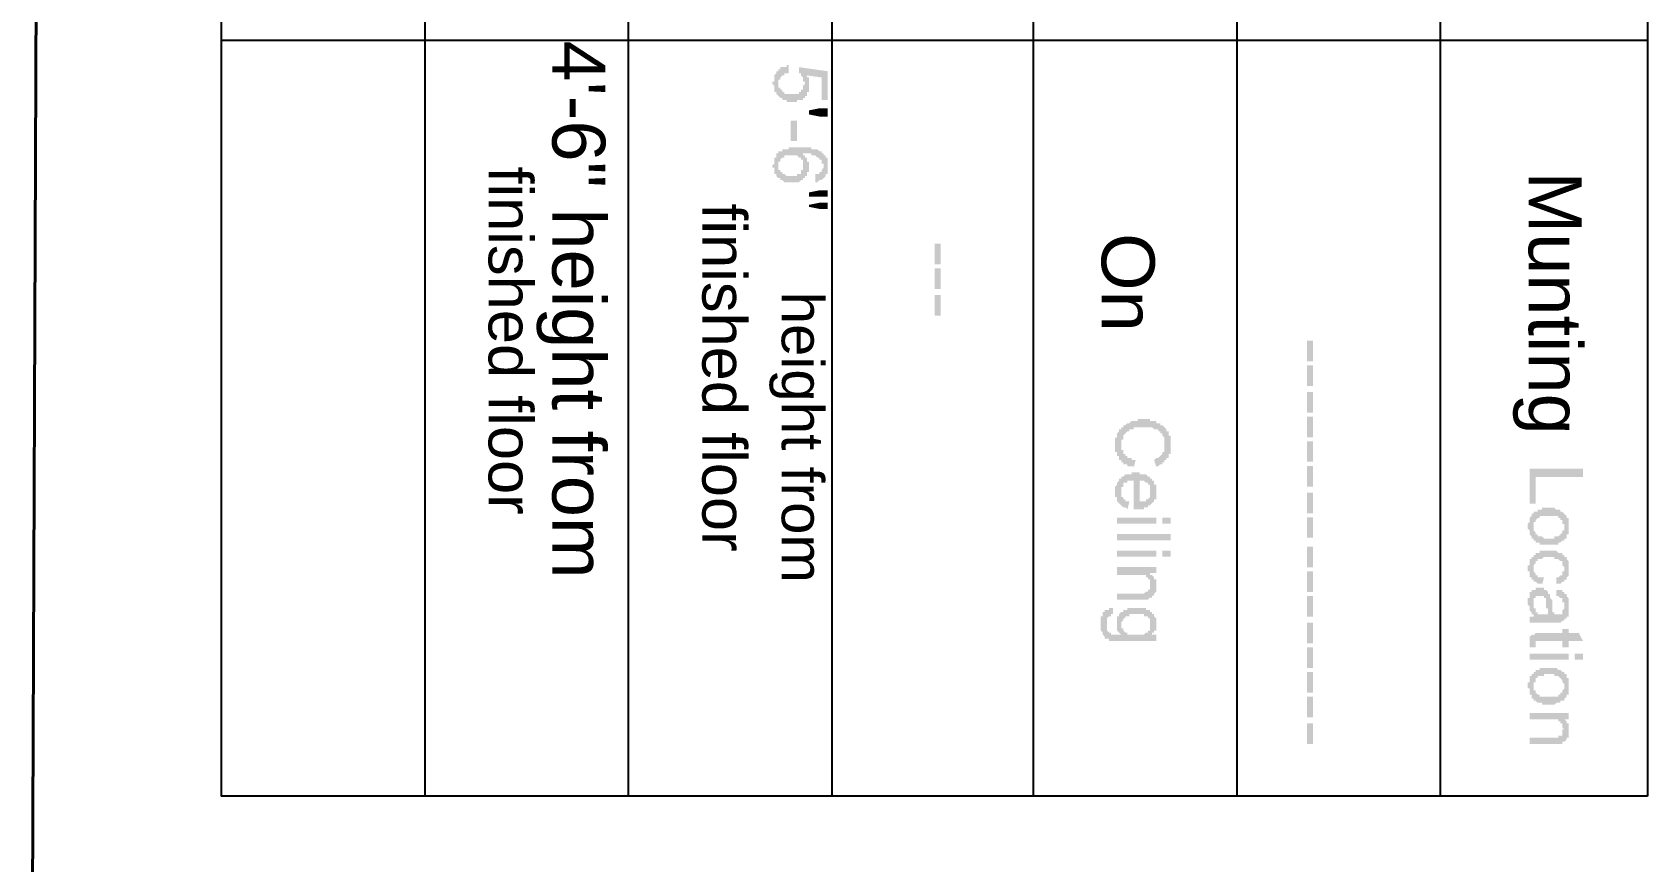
# Model space of a CAD drawing. Header units: millimetres. Extents: x 0 to 1189, y 5 to 846.
# Drawn here: x 846.4 to 1003.1, y 568.6 to 649.1 of the extents above; entities that cross this region are included whole.
import ezdxf

# ---------------------------------------------------------------- set-up
doc = ezdxf.new("R2010")
doc.units = ezdxf.units.MM
doc.header["$LTSCALE"] = 12
doc.styles.add('Arial$001H0', font='arial.ttf')

msp = doc.modelspace()

# ---------------------------------------------------------------- hatches: boundary and pattern name
at = {"true_color": 0x000007}
for points in [[(919.73, 645.89), (919.73, 645.09), (919.53, 645.09), (919.33, 645.09), (919.33, 644.89), (919.13, 644.89), (918.93, 644.69), (918.93, 644.49), (918.73, 644.49), (918.73, 644.29), (918.73, 644.09), (918.73, 643.89), (918.73, 643.69), (918.93, 643.69), (918.93, 643.49), (919.13, 643.49), (919.13, 643.29), (919.33, 643.29), (919.33, 643.1), (919.53, 643.1), (919.73, 643.1), (919.93, 643.1), (920.13, 643.1), (920.33, 643.1), (920.53, 643.1), (920.73, 643.1), (920.73, 643.29), (920.93, 643.29), (920.93, 643.49), (921.13, 643.49), (921.13, 643.69), (921.13, 643.89), (921.32, 644.09), (921.32, 644.29), (921.13, 644.29), (921.13, 644.49), (921.13, 644.69), (920.93, 644.89), (920.93, 645.09), (920.73, 645.09), (920.73, 645.69), (923.52, 645.29), (923.52, 642.5), (922.92, 642.5), (922.92, 644.69), (921.52, 644.89), (921.52, 644.69), (921.72, 644.69), (921.72, 644.49), (921.72, 644.29), (921.72, 644.09), (921.72, 643.89), (921.72, 643.69), (921.72, 643.49), (921.72, 643.29), (921.52, 643.29), (921.52, 643.1), (921.52, 642.9), (921.32, 642.9), (921.32, 642.7), (921.13, 642.7), (921.13, 642.5), (920.93, 642.5), (920.73, 642.5), (920.53, 642.5), (920.53, 642.3), (920.33, 642.3), (920.13, 642.3), (919.93, 642.3), (919.73, 642.3), (919.53, 642.3), (919.53, 642.5), (919.33, 642.5), (919.13, 642.5), (919.13, 642.7), (918.93, 642.7), (918.73, 642.9), (918.53, 643.1), (918.53, 643.29), (918.33, 643.29), (918.33, 643.49), (918.33, 643.69), (918.33, 643.89), (918.14, 644.09), (918.14, 644.29), (918.33, 644.29), (918.33, 644.49), (918.33, 644.69), (918.33, 644.89), (918.53, 645.09), (918.53, 645.29), (918.73, 645.29), (918.73, 645.49), (918.93, 645.49), (918.93, 645.69), (919.13, 645.69), (919.33, 645.69), (919.53, 645.69), (919.53, 645.89)], [(921.72, 641.5), (922.72, 641.7), (923.52, 641.7), (923.52, 640.9), (922.72, 640.9), (921.72, 641.1)], [(919.93, 640.5), (920.53, 640.5), (920.53, 638.51), (919.93, 638.51)], [(933.88, 628.54), (934.48, 628.54), (934.48, 626.55), (933.88, 626.55)], [(933.88, 626.15), (934.48, 626.15), (934.48, 624.16), (933.88, 624.16)], [(933.88, 623.56), (934.48, 623.56), (934.48, 621.57), (933.88, 621.57)], [(970, 619.14), (970.6, 619.14), (970.6, 617.14), (970, 617.14)], [(970, 616.74), (970.6, 616.74), (970.6, 614.75), (970, 614.75)], [(970, 614.15), (970.6, 614.15), (970.6, 612.16), (970, 612.16)], [(953.39, 607.54), (953.19, 606.74), (953.19, 606.94), (952.99, 606.94), (952.79, 606.94), (952.59, 606.94), (952.59, 607.14), (952.39, 607.14), (952.19, 607.14), (952.19, 607.34), (951.99, 607.34), (951.99, 607.54), (951.79, 607.54), (951.79, 607.74), (951.79, 607.94), (951.59, 607.94), (951.59, 608.14), (951.59, 608.34), (951.4, 608.34), (951.4, 608.54), (951.4, 608.74), (951.4, 608.94), (951.4, 609.14), (951.4, 609.34), (951.4, 609.54), (951.4, 609.73), (951.59, 609.73), (951.59, 609.93), (951.59, 610.13), (951.79, 610.33), (951.79, 610.53), (951.99, 610.53), (951.99, 610.73), (952.19, 610.73), (952.19, 610.93), (952.39, 610.93), (952.59, 611.13), (952.79, 611.13), (952.99, 611.33), (953.19, 611.33), (953.39, 611.33), (953.59, 611.33), (953.59, 611.53), (953.79, 611.53), (953.99, 611.53), (954.19, 611.53), (954.39, 611.53), (954.58, 611.53), (954.78, 611.53), (954.78, 611.33), (954.98, 611.33), (955.18, 611.33), (955.38, 611.33), (955.38, 611.13), (955.58, 611.13), (955.78, 611.13), (955.78, 610.93), (955.98, 610.93), (956.18, 610.73), (956.38, 610.53), (956.38, 610.33), (956.58, 610.33), (956.58, 610.13), (956.58, 609.93), (956.78, 609.93), (956.78, 609.73), (956.78, 609.54), (956.78, 609.34), (956.78, 609.14), (956.78, 608.94), (956.78, 608.74), (956.78, 608.54), (956.78, 608.34), (956.78, 608.14), (956.58, 608.14), (956.58, 607.94), (956.58, 607.74), (956.38, 607.74), (956.38, 607.54), (956.18, 607.54), (956.18, 607.34), (955.98, 607.34), (955.98, 607.14), (955.78, 607.14), (955.58, 606.94), (955.38, 606.94), (955.18, 607.54), (955.38, 607.74), (955.58, 607.74), (955.78, 607.94), (955.98, 608.14), (955.98, 608.34), (956.18, 608.34), (956.18, 608.54), (956.18, 608.74), (956.18, 608.94), (956.18, 609.14), (956.18, 609.34), (956.18, 609.54), (956.18, 609.73), (955.98, 609.93), (955.98, 610.13), (955.78, 610.13), (955.78, 610.33), (955.58, 610.33), (955.58, 610.53), (955.38, 610.53), (955.18, 610.53), (954.98, 610.73), (954.78, 610.73), (954.58, 610.73), (954.39, 610.73), (954.19, 610.73), (953.99, 610.73), (953.79, 610.73), (953.59, 610.73), (953.39, 610.73), (953.19, 610.73), (953.19, 610.53), (952.99, 610.53), (952.79, 610.53), (952.79, 610.33), (952.59, 610.33), (952.39, 610.13), (952.19, 609.93), (952.19, 609.73), (952.19, 609.54), (951.99, 609.54), (951.99, 609.34), (951.99, 609.14), (951.99, 608.94), (951.99, 608.74), (951.99, 608.54), (952.19, 608.54), (952.19, 608.34), (952.19, 608.14), (952.39, 608.14), (952.39, 607.94), (952.59, 607.94), (952.59, 607.74), (952.79, 607.74), (952.99, 607.74), (952.99, 607.54), (953.19, 607.54)], [(970, 611.76), (970.6, 611.76), (970.6, 609.77), (970, 609.77)], [(970, 609.37), (970.6, 609.37), (970.6, 607.38), (970, 607.38)], [(970, 606.98), (970.6, 606.98), (970.6, 604.98), (970, 604.98)], [(991.59, 606.71), (996.78, 606.71), (996.78, 605.91), (992.19, 605.91), (992.19, 603.32), (991.59, 603.32)], [(970, 604.39), (970.6, 604.39), (970.6, 602.39), (970, 602.39)], [(970, 601.99), (970.6, 601.99), (970.6, 600), (970, 600)], [(951.59, 600.37), (956.78, 600.37), (956.78, 599.77), (951.59, 599.77)], [(970, 599.14), (970.6, 599.14), (970.6, 597.14), (970, 597.14)], [(992.99, 596.15), (992.79, 595.35), (992.79, 595.55), (992.59, 595.55), (992.39, 595.55), (992.19, 595.75), (991.99, 595.75), (991.99, 595.95), (991.79, 595.95), (991.79, 596.15), (991.59, 596.15), (991.59, 596.35), (991.59, 596.55), (991.59, 596.74), (991.4, 596.74), (991.4, 596.94), (991.4, 597.14), (991.4, 597.34), (991.59, 597.34), (991.59, 597.54), (991.59, 597.74), (991.59, 597.94), (991.79, 597.94), (991.79, 598.14), (991.99, 598.14), (991.99, 598.34), (992.19, 598.34), (992.19, 598.54), (992.39, 598.54), (992.59, 598.54), (992.59, 598.74), (992.79, 598.74), (992.99, 598.74), (993.19, 598.74), (993.39, 598.74), (993.59, 598.74), (993.79, 598.74), (993.99, 598.74), (994.19, 598.74), (994.39, 598.54), (994.58, 598.54), (994.78, 598.54), (994.78, 598.34), (994.98, 598.34), (994.98, 598.14), (995.18, 598.14), (995.18, 597.94), (995.38, 597.74), (995.38, 597.54), (995.38, 597.34), (995.38, 597.14), (995.38, 596.94), (995.38, 596.74), (995.38, 596.55), (995.38, 596.35), (995.18, 596.15), (995.18, 595.95), (994.98, 595.95), (994.98, 595.75), (994.78, 595.75), (994.58, 595.55), (994.39, 595.55), (994.19, 595.55), (994.19, 596.15), (994.39, 596.15), (994.58, 596.35), (994.78, 596.35), (994.78, 596.55), (994.78, 596.74), (994.98, 596.74), (994.98, 596.94), (994.98, 597.14), (994.78, 597.34), (994.78, 597.54), (994.78, 597.74), (994.58, 597.74), (994.39, 597.94), (994.19, 597.94), (993.99, 597.94), (993.99, 598.14), (993.79, 598.14), (993.59, 598.14), (993.39, 598.14), (993.19, 598.14), (992.99, 598.14), (992.79, 597.94), (992.59, 597.94), (992.39, 597.94), (992.39, 597.74), (992.19, 597.74), (992.19, 597.54), (991.99, 597.34), (991.99, 597.14), (991.99, 596.94), (991.99, 596.74), (992.19, 596.55), (992.19, 596.35), (992.39, 596.35), (992.39, 596.15), (992.59, 596.15), (992.79, 596.15)], [(951.59, 597.18), (955.38, 597.18), (955.38, 596.58), (954.78, 596.58), (954.78, 596.38), (954.98, 596.38), (955.18, 596.18), (955.18, 595.98), (955.38, 595.98), (955.38, 595.78), (955.38, 595.58), (955.38, 595.38), (955.38, 595.18), (955.38, 594.98), (955.38, 594.78), (955.18, 594.58), (955.18, 594.39), (954.98, 594.39), (954.98, 594.19), (954.78, 594.19), (954.58, 593.99), (954.39, 593.99), (954.19, 593.99), (953.99, 593.99), (953.79, 593.99), (951.59, 593.99), (951.59, 594.58), (953.79, 594.58), (953.99, 594.58), (954.19, 594.58), (954.39, 594.78), (954.58, 594.78), (954.58, 594.98), (954.78, 594.98), (954.78, 595.18), (954.78, 595.38), (954.78, 595.58), (954.78, 595.78), (954.78, 595.98), (954.58, 595.98), (954.58, 596.18), (954.39, 596.18), (954.39, 596.38), (954.19, 596.38), (953.99, 596.38), (953.79, 596.38), (953.59, 596.38), (951.59, 596.38)], [(970, 596.74), (970.6, 596.74), (970.6, 594.75), (970, 594.75)], [(970, 594.35), (970.6, 594.35), (970.6, 592.36), (970, 592.36)], [(970, 591.76), (970.6, 591.76), (970.6, 589.77), (970, 589.77)], [(992.19, 589.37), (991.59, 589.37), (991.59, 589.57), (991.59, 589.77), (991.59, 589.97), (991.59, 590.17), (991.59, 590.37), (991.79, 590.56), (991.99, 590.56), (992.19, 590.76), (992.39, 590.76), (992.59, 590.76), (994.78, 590.76), (994.78, 591.16), (995.38, 591.16), (995.38, 590.76), (996.38, 590.76), (996.78, 589.97), (995.38, 589.97), (995.38, 589.37), (994.78, 589.37), (994.78, 589.97), (992.59, 589.97), (992.39, 589.97), (992.19, 589.97), (992.19, 589.77), (992.19, 589.57)], [(970, 589.37), (970.6, 589.37), (970.6, 587.38), (970, 587.38)], [(970, 586.98), (970.6, 586.98), (970.6, 584.98), (970, 584.98)], [(970, 584.58), (970.6, 584.58), (970.6, 582.59), (970, 582.59)], [(991.59, 582.99), (995.38, 582.99), (995.38, 582.39), (994.78, 582.39), (994.98, 582.39), (995.18, 582.19), (995.18, 581.99), (995.38, 581.99), (995.38, 581.79), (995.38, 581.59), (995.38, 581.4), (995.38, 581.2), (995.38, 581), (995.38, 580.8), (995.38, 580.6), (995.18, 580.6), (995.18, 580.4), (994.98, 580.2), (994.78, 580.2), (994.78, 580), (994.58, 580), (994.39, 580), (994.19, 580), (993.99, 580), (991.59, 580), (991.59, 580.6), (993.79, 580.6), (993.99, 580.6), (994.19, 580.6), (994.39, 580.6), (994.39, 580.8), (994.58, 580.8), (994.78, 580.8), (994.78, 581), (994.78, 581.2), (994.78, 581.4), (994.98, 581.4), (994.78, 581.59), (994.78, 581.79), (994.78, 581.99), (994.58, 581.99), (994.58, 582.19), (994.39, 582.19), (994.39, 582.39), (994.19, 582.39), (993.99, 582.39), (993.79, 582.39), (993.59, 582.39), (991.59, 582.39)], [(970, 581.99), (970.6, 581.99), (970.6, 580), (970, 580)]]:
    msp.add_hatch(color=7, dxfattribs=at).paths.add_polyline_path(points)
h = msp.add_hatch(color=7, dxfattribs=at)
h.paths.add_polyline_path([(922.32, 634.52), (922.32, 635.12), (922.32, 635.32), (922.52, 635.32), (922.72, 635.32), (922.72, 635.52), (922.92, 635.52), (922.92, 635.72), (923.12, 635.92), (923.12, 636.12), (923.12, 636.32), (922.92, 636.32), (922.92, 636.52), (922.92, 636.72), (922.72, 636.72), (922.72, 636.92), (922.52, 636.92), (922.32, 637.12), (922.12, 637.12), (921.92, 637.12), (921.92, 637.31), (921.72, 637.31), (921.52, 637.31), (921.32, 637.31), (921.13, 637.31), (921.13, 637.12), (921.32, 637.12), (921.32, 636.92), (921.52, 636.92), (921.52, 636.72), (921.52, 636.52), (921.72, 636.52), (921.72, 636.32), (921.72, 636.12), (921.72, 635.92), (921.72, 635.72), (921.72, 635.52), (921.52, 635.52), (921.52, 635.32), (921.52, 635.12), (921.32, 635.12), (921.32, 634.92), (921.13, 634.92), (921.13, 634.72), (920.93, 634.72), (920.73, 634.52), (920.53, 634.52), (920.33, 634.52), (920.13, 634.52), (919.93, 634.52), (919.73, 634.52), (919.53, 634.52), (919.33, 634.52), (919.13, 634.72), (918.93, 634.72), (918.93, 634.92), (918.73, 634.92), (918.53, 635.12), (918.53, 635.32), (918.33, 635.32), (918.33, 635.52), (918.33, 635.72), (918.33, 635.92), (918.14, 635.92), (918.14, 636.12), (918.33, 636.32), (918.33, 636.52), (918.33, 636.72), (918.33, 636.92), (918.53, 636.92), (918.53, 637.12), (918.53, 637.31), (918.73, 637.31), (918.73, 637.51), (918.93, 637.51), (919.13, 637.51), (919.13, 637.71), (919.33, 637.71), (919.53, 637.71), (919.73, 637.71), (919.73, 637.91), (919.93, 637.91), (920.13, 637.91), (920.33, 637.91), (920.53, 637.91), (920.73, 637.91), (920.93, 637.91), (921.13, 637.91), (921.32, 637.91), (921.52, 637.91), (921.72, 637.91), (921.92, 637.91), (921.92, 637.71), (922.12, 637.71), (922.32, 637.71), (922.52, 637.71), (922.72, 637.51), (922.92, 637.51), (922.92, 637.31), (923.12, 637.31), (923.12, 637.12), (923.32, 637.12), (923.32, 636.92), (923.52, 636.92), (923.52, 636.72), (923.52, 636.52), (923.52, 636.32), (923.52, 636.12), (923.52, 635.92), (923.52, 635.72), (923.52, 635.52), (923.52, 635.32), (923.32, 635.32), (923.32, 635.12), (923.12, 634.92), (922.92, 634.72), (922.72, 634.72), (922.52, 634.52)])
h.paths.add_polyline_path([(919.93, 637.12), (919.73, 637.12), (919.53, 637.12), (919.33, 637.12), (919.33, 636.92), (919.13, 636.92), (918.93, 636.72), (918.93, 636.52), (918.73, 636.52), (918.73, 636.32), (918.73, 636.12), (918.73, 635.92), (918.73, 635.72), (918.93, 635.72), (918.93, 635.52), (919.13, 635.52), (919.13, 635.32), (919.33, 635.32), (919.53, 635.12), (919.73, 635.12), (919.93, 635.12), (920.13, 635.12), (920.33, 635.12), (920.53, 635.12), (920.53, 635.32), (920.73, 635.32), (920.93, 635.32), (920.93, 635.52), (920.93, 635.72), (921.13, 635.72), (921.13, 635.92), (921.13, 636.12), (921.13, 636.32), (921.13, 636.52), (921.13, 636.72), (920.93, 636.72), (920.93, 636.92), (920.73, 636.92), (920.53, 637.12), (920.33, 637.12), (920.13, 637.12)])
h = msp.add_hatch(color=7, dxfattribs=at)
h.paths.add_polyline_path([(921.72, 633.53), (922.72, 633.73), (923.52, 633.73), (923.52, 633.13), (922.72, 633.13), (921.72, 633.13)])
h.paths.add_polyline_path([(921.72, 632.33), (922.72, 632.53), (923.52, 632.53), (923.52, 631.93), (922.72, 631.93), (921.72, 632.13)])
h = msp.add_hatch(color=7, dxfattribs=at)
h.paths.add_polyline_path([(952.79, 603.55), (952.59, 602.76), (952.39, 602.96), (952.19, 602.96), (951.99, 603.16), (951.79, 603.36), (951.59, 603.55), (951.59, 603.75), (951.59, 603.95), (951.4, 603.95), (951.4, 604.15), (951.4, 604.35), (951.4, 604.55), (951.4, 604.75), (951.4, 604.95), (951.59, 605.15), (951.59, 605.35), (951.79, 605.55), (951.79, 605.75), (951.99, 605.75), (951.99, 605.95), (952.19, 605.95), (952.39, 606.15), (952.59, 606.15), (952.79, 606.15), (952.99, 606.15), (952.99, 606.35), (953.19, 606.35), (953.39, 606.35), (953.59, 606.35), (953.79, 606.35), (953.79, 606.15), (953.99, 606.15), (954.19, 606.15), (954.39, 606.15), (954.58, 605.95), (954.78, 605.95), (954.78, 605.75), (954.98, 605.75), (954.98, 605.55), (955.18, 605.55), (955.18, 605.35), (955.18, 605.15), (955.38, 605.15), (955.38, 604.95), (955.38, 604.75), (955.38, 604.55), (955.38, 604.35), (955.38, 604.15), (955.38, 603.95), (955.38, 603.75), (955.18, 603.75), (955.18, 603.55), (954.98, 603.36), (954.78, 603.16), (954.58, 603.16), (954.58, 602.96), (954.39, 602.96), (954.19, 602.96), (954.19, 602.76), (953.99, 602.76), (953.79, 602.76), (953.59, 602.76), (953.39, 602.76), (953.19, 602.76), (953.19, 605.55), (952.99, 605.55), (952.79, 605.55), (952.59, 605.55), (952.59, 605.35), (952.39, 605.35), (952.19, 605.35), (952.19, 605.15), (952.19, 604.95), (951.99, 604.95), (951.99, 604.75), (951.99, 604.55), (951.99, 604.35), (951.99, 604.15), (951.99, 603.95), (952.19, 603.95), (952.19, 603.75), (952.39, 603.75), (952.39, 603.55), (952.59, 603.55)])
h.paths.add_polyline_path([(953.79, 605.55), (953.79, 603.36), (953.79, 603.55), (953.99, 603.55), (954.19, 603.55), (954.39, 603.55), (954.39, 603.75), (954.58, 603.75), (954.78, 603.95), (954.78, 604.15), (954.78, 604.35), (954.78, 604.55), (954.78, 604.75), (954.78, 604.95), (954.78, 605.15), (954.58, 605.15), (954.58, 605.35), (954.39, 605.35), (954.19, 605.55), (953.99, 605.55)])
h = msp.add_hatch(color=7, dxfattribs=at)
h.paths.add_polyline_path([(955.98, 601.96), (956.78, 601.96), (956.78, 601.36), (955.98, 601.36)])
h.paths.add_polyline_path([(951.59, 601.96), (955.38, 601.96), (955.38, 601.36), (951.59, 601.36)])
h = msp.add_hatch(color=7, dxfattribs=at)
h.paths.add_polyline_path([(993.39, 602.92), (993.59, 602.92), (993.79, 602.92), (993.99, 602.92), (994.19, 602.72), (994.39, 602.72), (994.58, 602.72), (994.58, 602.53), (994.78, 602.53), (994.98, 602.33), (995.18, 602.13), (995.18, 601.93), (995.38, 601.93), (995.38, 601.73), (995.38, 601.53), (995.38, 601.33), (995.38, 601.13), (995.38, 600.93), (995.38, 600.73), (995.38, 600.53), (995.38, 600.33), (995.18, 600.33), (995.18, 600.13), (995.18, 599.93), (994.98, 599.93), (994.98, 599.73), (994.78, 599.73), (994.58, 599.54), (994.39, 599.54), (994.39, 599.34), (994.19, 599.34), (993.99, 599.34), (993.79, 599.34), (993.59, 599.34), (993.39, 599.34), (993.19, 599.34), (992.99, 599.34), (992.79, 599.34), (992.59, 599.34), (992.59, 599.54), (992.39, 599.54), (992.19, 599.54), (992.19, 599.73), (991.99, 599.73), (991.99, 599.93), (991.79, 599.93), (991.79, 600.13), (991.59, 600.33), (991.59, 600.53), (991.59, 600.73), (991.4, 600.93), (991.4, 601.13), (991.4, 601.33), (991.59, 601.53), (991.59, 601.73), (991.59, 601.93), (991.79, 602.13), (991.79, 602.33), (991.99, 602.33), (991.99, 602.53), (992.19, 602.53), (992.39, 602.53), (992.39, 602.72), (992.59, 602.72), (992.79, 602.72), (992.79, 602.92), (992.99, 602.92), (993.19, 602.92)])
h.paths.add_polyline_path([(993.39, 602.13), (993.19, 602.13), (992.99, 602.13), (992.79, 602.13), (992.59, 602.13), (992.59, 601.93), (992.39, 601.93), (992.19, 601.73), (992.19, 601.53), (991.99, 601.53), (991.99, 601.33), (991.99, 601.13), (991.99, 600.93), (991.99, 600.73), (992.19, 600.53), (992.19, 600.33), (992.39, 600.33), (992.39, 600.13), (992.59, 600.13), (992.79, 600.13), (992.99, 599.93), (993.19, 599.93), (993.39, 599.93), (993.59, 599.93), (993.79, 599.93), (993.99, 599.93), (993.99, 600.13), (994.19, 600.13), (994.39, 600.13), (994.58, 600.33), (994.78, 600.53), (994.78, 600.73), (994.98, 600.73), (994.98, 600.93), (994.98, 601.13), (994.98, 601.33), (994.78, 601.33), (994.78, 601.53), (994.78, 601.73), (994.58, 601.73), (994.58, 601.93), (994.39, 601.93), (994.39, 602.13), (994.19, 602.13), (993.99, 602.13), (993.79, 602.13), (993.59, 602.13)])
h = msp.add_hatch(color=7, dxfattribs=at)
h.paths.add_polyline_path([(955.98, 598.77), (956.78, 598.77), (956.78, 598.17), (955.98, 598.17)])
h.paths.add_polyline_path([(951.59, 598.77), (955.38, 598.77), (955.38, 598.17), (951.59, 598.17)])
h = msp.add_hatch(color=7, dxfattribs=at)
h.paths.add_polyline_path([(991.99, 592.36), (991.99, 592.56), (991.79, 592.56), (991.79, 592.76), (991.59, 592.96), (991.59, 593.16), (991.59, 593.36), (991.4, 593.55), (991.4, 593.75), (991.4, 593.95), (991.4, 594.15), (991.59, 594.15), (991.59, 594.35), (991.59, 594.55), (991.59, 594.75), (991.79, 594.75), (991.79, 594.95), (991.99, 594.95), (992.19, 594.95), (992.19, 595.15), (992.39, 595.15), (992.59, 595.15), (992.79, 595.15), (992.99, 595.15), (992.99, 594.95), (993.19, 594.95), (993.39, 594.75), (993.39, 594.55), (993.59, 594.55), (993.59, 594.35), (993.59, 594.15), (993.79, 593.95), (993.79, 593.75), (993.79, 593.55), (993.79, 593.36), (993.79, 593.16), (993.79, 592.96), (993.79, 592.76), (993.99, 592.76), (993.99, 592.56), (994.19, 592.56), (994.39, 592.56), (994.58, 592.56), (994.78, 592.56), (994.78, 592.76), (994.78, 592.96), (994.98, 593.16), (994.98, 593.36), (994.98, 593.55), (994.98, 593.75), (994.78, 593.75), (994.78, 593.95), (994.78, 594.15), (994.58, 594.15), (994.39, 594.35), (994.19, 594.35), (994.19, 594.95), (994.39, 594.95), (994.58, 594.95), (994.78, 594.95), (994.78, 594.75), (994.98, 594.75), (994.98, 594.55), (995.18, 594.55), (995.18, 594.35), (995.38, 594.15), (995.38, 593.95), (995.38, 593.75), (995.38, 593.55), (995.38, 593.36), (995.38, 593.16), (995.38, 592.96), (995.38, 592.76), (995.38, 592.56), (995.38, 592.36), (995.18, 592.36), (995.18, 592.16), (994.98, 592.16), (994.98, 591.96), (994.78, 591.96), (994.58, 591.76), (994.39, 591.76), (994.19, 591.76), (993.99, 591.76), (993.19, 591.76), (992.99, 591.76), (992.79, 591.76), (992.59, 591.76), (992.39, 591.76), (992.19, 591.76), (991.99, 591.76), (991.79, 591.76), (991.59, 591.76), (991.59, 591.56), (991.59, 592.36), (991.79, 592.36)])
h.paths.add_polyline_path([(993.39, 592.56), (993.39, 592.76), (993.39, 592.96), (993.39, 593.16), (993.19, 593.16), (993.19, 593.36), (993.19, 593.55), (993.19, 593.75), (993.19, 593.95), (993.19, 594.15), (992.99, 594.15), (992.99, 594.35), (992.79, 594.35), (992.59, 594.35), (992.39, 594.35), (992.19, 594.35), (992.19, 594.15), (991.99, 594.15), (991.99, 593.95), (991.99, 593.75), (991.99, 593.55), (991.99, 593.36), (991.99, 593.16), (992.19, 593.16), (992.19, 592.96), (992.19, 592.76), (992.39, 592.76), (992.39, 592.56), (992.59, 592.56), (992.79, 592.56), (992.99, 592.56), (993.19, 592.56)])
h = msp.add_hatch(color=7, dxfattribs=at)
h.paths.add_polyline_path([(951.2, 593.19), (951.2, 592.59), (951, 592.59), (951, 592.39), (950.8, 592.39), (950.6, 592.19), (950.6, 591.99), (950.6, 591.79), (950.6, 591.59), (950.6, 591.4), (950.6, 591.2), (950.6, 591), (950.8, 590.8), (951, 590.8), (951, 590.6), (951.2, 590.6), (951.4, 590.6), (951.59, 590.6), (951.79, 590.6), (951.99, 590.6), (951.79, 590.8), (951.59, 591), (951.59, 591.2), (951.59, 591.4), (951.59, 591.59), (951.59, 591.79), (951.59, 591.99), (951.59, 592.19), (951.59, 592.39), (951.79, 592.39), (951.79, 592.59), (951.99, 592.79), (952.19, 592.79), (952.19, 592.99), (952.39, 592.99), (952.59, 592.99), (952.59, 593.19), (952.79, 593.19), (952.99, 593.19), (953.19, 593.19), (953.39, 593.19), (953.59, 593.19), (953.79, 593.19), (953.99, 593.19), (954.19, 593.19), (954.39, 593.19), (954.39, 592.99), (954.58, 592.99), (954.78, 592.99), (954.78, 592.79), (954.98, 592.79), (954.98, 592.59), (955.18, 592.59), (955.18, 592.39), (955.38, 592.19), (955.38, 591.99), (955.38, 591.79), (955.38, 591.59), (955.38, 591.4), (955.38, 591.2), (955.38, 591), (955.18, 591), (955.18, 590.8), (954.98, 590.8), (954.98, 590.6), (954.78, 590.6), (955.38, 590.6), (955.38, 590), (951.99, 590), (951.79, 590), (951.59, 590), (951.4, 590), (951.2, 590), (951, 590), (950.8, 590), (950.8, 590.2), (950.6, 590.2), (950.4, 590.2), (950.4, 590.4), (950.2, 590.6), (950.2, 590.8), (950, 591), (950, 591.2), (950, 591.4), (950, 591.59), (950, 591.79), (950, 591.99), (950, 592.19), (950, 592.39), (950.2, 592.39), (950.2, 592.59), (950.2, 592.79), (950.4, 592.79), (950.4, 592.99), (950.6, 592.99), (950.8, 592.99), (950.8, 593.19), (951, 593.19)])
h.paths.add_polyline_path([(953.39, 592.59), (953.19, 592.59), (952.99, 592.59), (952.79, 592.59), (952.79, 592.39), (952.59, 592.39), (952.39, 592.39), (952.39, 592.19), (952.19, 592.19), (952.19, 591.99), (951.99, 591.79), (951.99, 591.59), (951.99, 591.4), (951.99, 591.2), (952.19, 591.2), (952.19, 591), (952.39, 590.8), (952.59, 590.8), (952.59, 590.6), (952.79, 590.6), (952.99, 590.6), (953.19, 590.6), (953.39, 590.6), (953.59, 590.6), (953.79, 590.6), (953.99, 590.6), (954.19, 590.6), (954.39, 590.8), (954.58, 590.8), (954.58, 591), (954.78, 591), (954.78, 591.2), (954.78, 591.4), (954.78, 591.59), (954.78, 591.79), (954.78, 591.99), (954.78, 592.19), (954.58, 592.19), (954.58, 592.39), (954.39, 592.39), (954.19, 592.39), (954.19, 592.59), (953.99, 592.59), (953.79, 592.59), (953.59, 592.59)])
h = msp.add_hatch(color=7, dxfattribs=at)
h.paths.add_polyline_path([(995.98, 588.77), (996.78, 588.77), (996.78, 588.17), (995.98, 588.17)])
h.paths.add_polyline_path([(991.59, 588.77), (995.38, 588.77), (995.38, 588.17), (991.59, 588.17)])
h = msp.add_hatch(color=7, dxfattribs=at)
h.paths.add_polyline_path([(993.39, 587.38), (993.59, 587.38), (993.79, 587.38), (993.99, 587.38), (994.19, 587.38), (994.39, 587.18), (994.58, 587.18), (994.78, 586.98), (994.98, 586.98), (994.98, 586.78), (995.18, 586.78), (995.18, 586.58), (995.18, 586.38), (995.38, 586.38), (995.38, 586.18), (995.38, 585.98), (995.38, 585.78), (995.38, 585.58), (995.38, 585.38), (995.38, 585.18), (995.38, 584.98), (995.38, 584.78), (995.18, 584.78), (995.18, 584.58), (994.98, 584.39), (994.98, 584.19), (994.78, 584.19), (994.58, 584.19), (994.58, 583.99), (994.39, 583.99), (994.19, 583.99), (993.99, 583.79), (993.79, 583.79), (993.59, 583.79), (993.39, 583.79), (993.19, 583.79), (992.99, 583.79), (992.79, 583.79), (992.79, 583.99), (992.59, 583.99), (992.39, 583.99), (992.19, 584.19), (991.99, 584.19), (991.99, 584.39), (991.79, 584.39), (991.79, 584.58), (991.79, 584.78), (991.59, 584.78), (991.59, 584.98), (991.59, 585.18), (991.59, 585.38), (991.4, 585.38), (991.4, 585.58), (991.4, 585.78), (991.4, 585.98), (991.59, 585.98), (991.59, 586.18), (991.59, 586.38), (991.59, 586.58), (991.79, 586.58), (991.79, 586.78), (991.99, 586.78), (991.99, 586.98), (992.19, 586.98), (992.19, 587.18), (992.39, 587.18), (992.59, 587.18), (992.59, 587.38), (992.79, 587.38), (992.99, 587.38), (993.19, 587.38)])
h.paths.add_polyline_path([(993.39, 586.78), (993.19, 586.78), (992.99, 586.78), (992.99, 586.58), (992.79, 586.58), (992.59, 586.58), (992.39, 586.58), (992.39, 586.38), (992.19, 586.38), (992.19, 586.18), (992.19, 585.98), (991.99, 585.98), (991.99, 585.78), (991.99, 585.58), (991.99, 585.38), (991.99, 585.18), (992.19, 585.18), (992.19, 584.98), (992.39, 584.78), (992.59, 584.78), (992.59, 584.58), (992.79, 584.58), (992.99, 584.58), (993.19, 584.58), (993.39, 584.58), (993.59, 584.58), (993.79, 584.58), (993.99, 584.58), (994.19, 584.58), (994.39, 584.58), (994.39, 584.78), (994.58, 584.78), (994.58, 584.98), (994.78, 584.98), (994.78, 585.18), (994.98, 585.38), (994.98, 585.58), (994.98, 585.78), (994.78, 585.98), (994.78, 586.18), (994.58, 586.38), (994.39, 586.58), (994.19, 586.58), (993.99, 586.58), (993.99, 586.78), (993.79, 586.78), (993.59, 586.78)])

# ---------------------------------------------------------------- linework, layer by layer
at = {"color": 7, "linetype": 'Continuous', "lineweight": 25, "true_color": 0x000007}
for p, q in [((884.45, 832.87), (884.45, 574.92)), ((904.18, 832.87), (904.18, 574.92)), ((923.92, 832.87), (923.92, 574.92)), ((943.45, 832.87), (943.45, 574.92)), ((963.19, 832.87), (963.19, 574.92)), ((982.92, 832.87), (982.92, 574.92)), ((1003.05, 832.87), (1003.05, 574.92)), ((1003.05, 648.28), (864.71, 648.28))]:
    msp.add_line(p, q, dxfattribs=at)
at = {"color": 7, "linetype": 'Continuous', "lineweight": 40, "true_color": 0x000007}
msp.add_line((846.38, 562.94), (846.98, 708.44), dxfattribs=at)
at = {"color": 7, "linetype": 'Continuous', "lineweight": 25, "true_color": 0x000007}
msp.add_lwpolyline([(1003.05, 574.92), (864.71, 574.92), (864.71, 832.87), (1003.05, 832.87)], dxfattribs=at)

# ---------------------------------------------------------------- texts
at = {"color": 7, "true_color": 0x000007, "style": 'Arial$001H0'}
for s, height, p in [('4\'-6" height from', 5.1432, (896.81, 648.28)), (' finished floor', 4.2682, (890.63, 637.71)), ('Munting', 5.143, (991.51, 635.56)), (' finished floor', 4.2682, (911.36, 634.13)), ('On', 5.143, (950.09, 629.58)), ('height from', 4.0473, (919.06, 623.9))]:
    msp.add_text(s, height=height, rotation=270, dxfattribs=at).set_placement(p)

doc.saveas('drawing.dxf')
